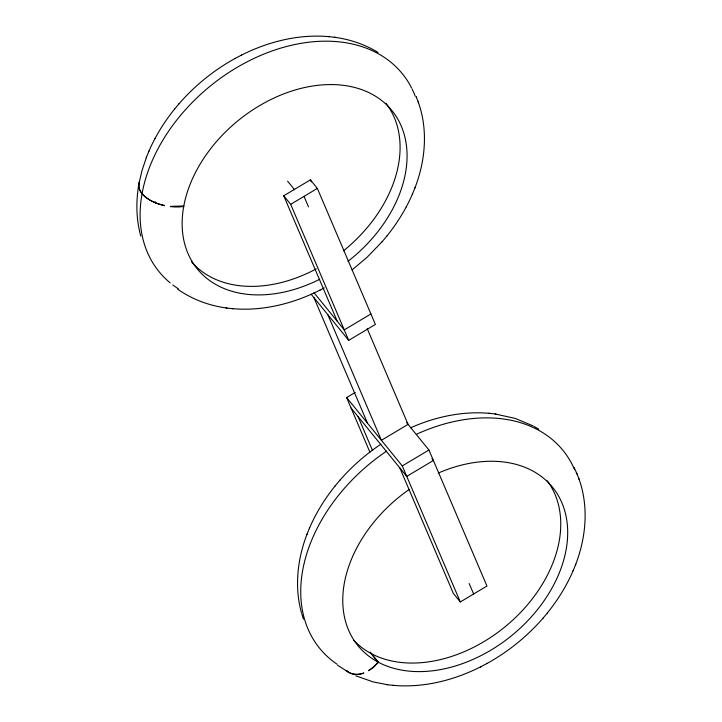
<?xml version="1.0" encoding="UTF-8"?>
<svg xmlns="http://www.w3.org/2000/svg" width="722" height="722" viewBox="0 0 722 722"><rect width="100%" height="100%" fill="white"/><g stroke="black" fill="none" stroke-linecap="round" stroke-linejoin="round"><path stroke-width="1.08" d="M138.868 184.218C135.817 201.375 136.133 219.253 140.79 236.103M139.021 183.37L139.247 182.558A31.362 17.292 8.8 0 0 164.481 205.463L164.463 205.608A31.362 16.958 10.2 0 1 157.197 203.46L154.481 202.359A31.362 16.958 10.2 0 1 139.021 183.37L141.891 170.97L146.458 157.215M414.87 188.09C425.438 160.853 428.281 129.671 418.164 101.856M307.13 533.91C297.491 558.81 294.269 586.824 301.462 612.798M575.542 564.784C586.12 537.547 588.953 506.366 578.836 478.551M148.714 151.656C155.284 136.323 164.156 122.009 174.625 109.04M386.703 236.265C397.172 223.297 406.044 208.983 412.614 193.649M309.386 528.351C315.956 513.017 324.828 498.703 335.297 485.735M547.375 612.96C557.844 599.991 566.716 585.677 573.286 570.344M146.205 157.847L148.958 151.06M412.37 194.245L415.123 187.458M306.877 534.542L309.63 527.755M573.042 570.94L575.795 564.153M154.824 138.859L155.095 138.371M406.233 206.934L406.495 206.447M179.029 103.769C194.913 85.494 214.037 70.052 235.255 58.374M352.11 269.902L367.128 257.24L382.299 241.536M339.701 480.464C351.722 466.656 365.567 454.418 380.81 444.274M486.745 663.626C507.963 651.948 527.087 636.506 542.971 618.231M174.426 109.275L179.191 103.571M382.128 241.735L386.902 236.031M335.098 485.969L339.872 480.265M542.809 618.429L547.574 612.725M378.445 662.318L373.238 667.534L368.464 670.675A31.362 21.128 -61.8 0 0 378.048 662.092L378.445 662.318L370.097 652.065M337.3 321.353L283.746 195.788L310.397 179.859L317.355 188.406L375.377 324.431L348.717 340.36L311.155 294.215M283.746 195.788L290.695 204.335L317.355 188.406M370.909 313.971L344.259 329.9L313.962 292.69M369.962 452.288L346.623 397.569L355.197 392.443M346.623 397.569L402.28 465.925L428.931 449.996L486.953 586.029L460.302 601.958L453.344 593.412L399.78 467.847M241.31 55.188C268.295 41.587 298.899 33.907 329.205 36.678M232.123 308.628C262.429 311.399 293.024 303.718 320.017 290.118M392.795 685.322C423.101 688.093 453.705 680.413 480.69 666.812M235.011 58.5L241.59 55.034M319.738 290.271L324.259 287.888M480.41 666.966L486.989 663.5M410.52 427.839C435.285 416.802 462.739 410.89 489.877 413.372M334.412 37.264C349.791 39.295 364.836 44.322 378.075 52.462M177.729 289.179C192.196 299.486 209.353 305.731 226.916 308.041M495.084 413.959L515.255 418.426L532.971 425.854M355.72 675.783L373.084 681.884L387.588 684.736M328.339 36.578L335.306 37.363M226.022 307.942L232.989 308.727M489.011 413.273L495.978 414.058M386.694 684.636L393.661 685.422M533.883 426.341L538.747 429.157M348.717 672.299L337.553 665.233M287.618 181.195L294.576 189.742M406.676 422.659L428.931 449.996M431.991 458.732L433.399 460.465L406.739 476.394L351.091 408.029M370.395 652.688L378.048 662.092M576.373 472.387L579.215 479.534M574.026 467.36L577.194 474.336M310.397 179.859L311.272 181.917M367.236 328.645L408.065 424.365L381.406 440.294L327.851 314.729M304.025 196.375L308.493 206.835M469.165 583.529L473.623 593.989M290.695 204.335L348.717 340.36M402.28 465.925L460.302 601.958M313.935 297.635L367.498 423.2M358.049 416.576L372.534 450.537M418.543 102.84L416.143 96.649L416.522 97.641M301.769 613.781L303.457 619.16M319.656 279.297A125.466 89.275 -39.1 0 1 184.57 202.214A125.466 89.275 -39.1 0 1 361.93 89.718A125.466 89.275 -39.1 0 1 347.986 261.328M411.594 87.967A156.827 111.594 -39.1 0 0 266.319 53.112A156.827 111.594 -39.1 0 0 142.081 193.568L141.097 199.913A156.827 111.594 -39.1 0 0 170.212 282.889M412.091 88.959A156.827 111.594 -39.1 0 1 415.195 96.125M178.316 288.791A156.827 111.594 -39.1 0 1 172.82 284.955M155.51 203.568A125.466 89.275 -39.1 0 1 155.212 201.718M385.909 103.237A125.466 89.275 -39.1 0 1 343.437 250.868M316.272 268.9A125.466 89.275 -39.1 0 1 307.292 273.349L301.841 275.732A125.466 89.275 -39.1 0 1 191.411 261.707M438.299 473.063A125.466 89.275 -39.1 0 1 563.241 561.689A125.466 89.275 -39.1 0 1 381.46 663.798A125.466 89.275 -39.1 0 1 409.266 489.381M416.747 434.157A156.827 111.594 -39.1 0 1 574.613 469.706M337.111 664.249A156.827 111.594 -39.1 0 1 386.568 451.16M346.289 670.476A31.362 21.128 -61.8 0 0 355.82 674.375L358.04 674.33A31.362 21.128 -61.8 0 0 363.816 672.976L363.915 673.03A31.362 21.272 -60 0 1 346.208 670.422M547.24 480.807A125.466 89.275 -39.1 0 1 509.994 622.599A125.466 89.275 -39.1 0 1 359.935 646.082L356.623 643.167A125.466 89.275 -39.1 0 1 353.545 640.035M170.563 206.384L170.527 206.618A31.362 16.958 10.2 0 0 183.713 206.474L183.794 205.96L170.563 206.384"/></g></svg>
